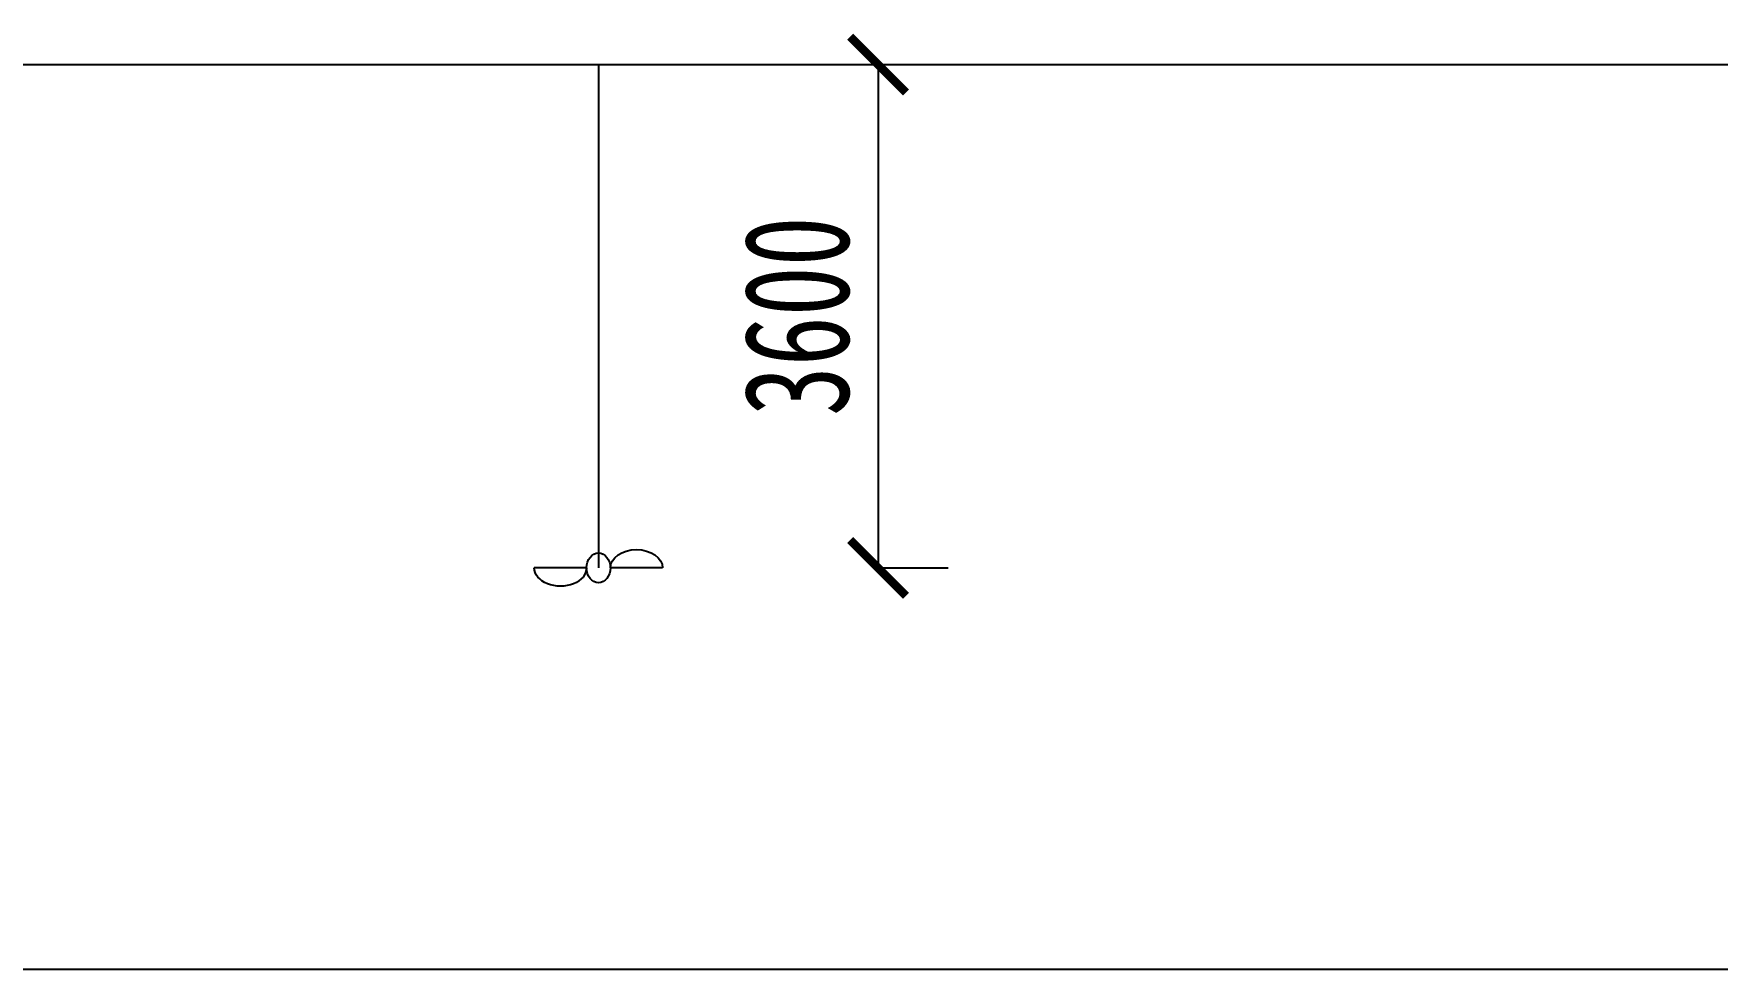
# Model space of a CAD drawing. Header units: millimetres. Extents: x 738100 to 1284508, y 138373 to 260796.
# Drawn here: x 799862 to 811900, y 230789 to 237482 of the extents above; entities that cross this region are included whole.
import ezdxf

# ---------------------------------------------------------------- set-up
doc = ezdxf.new("R2010")
doc.units = ezdxf.units.MM
doc.styles.add('长仿宋', font='simfang.ttf', dxfattribs={"width": 0.7})
doc.dimstyles.new('副本ISO-25', dxfattribs={"dimtxt": 750, "dimasz": 400, "dimexe": 500, "dimexo": 200, "dimgap": 200, "dimtad": 1, "dimdec": 1, "dimdsep": 46, "dimtxsty": '长仿宋', "dimblk": 'ARCHTICK', "dimcen": 200, "dimadec": 0, "dimazin": 0, "dimtfac": 1, "dimtdec": 1, "dimtmove": 0, "dimatfit": 3, "dimldrblk": 'ARCHTICK', "dimfxl": 0.5, "dimfxlon": 1, "dimarcsym": 0})

# ---------------------------------------------------------------- blocks, each defined once
blk = doc.blocks.new('_ArchTick')
at = {"color": 0, "linetype": 'ByBlock', "lineweight": 25, "const_width": 0.15}
blk.add_lwpolyline([(-0.5, -0.5), (0.5, 0.5)], dxfattribs=at)
blk = doc.blocks.new('*D191')
at = {"color": 0, "lineweight": -2, "ltscale": 10, "transparency": 16777216}
for p, q in [((805900, 237261), (806400, 237261)), ((805900, 237261), (805900, 233661)), ((805900, 233661), (806400, 233661))]:
    blk.add_line(p, q, dxfattribs=at)
at = {"layer": 'Defpoints', "color": 0, "ltscale": 10, "transparency": 16777216}
for p in [(803900, 237261), (803900, 233661), (805900, 233661)]:
    blk.add_point(p, dxfattribs=at)
at = {"color": 0, "lineweight": -2, "ltscale": 10, "transparency": 16777216, "xscale": 400, "yscale": 400, "zscale": 400}
for p, rotation in [((805900, 237261), 90), ((805900, 233661), 270)]:
    blk.add_blockref('_ArchTick', p, dxfattribs=dict(at, rotation=rotation))
at = {"color": 0, "ltscale": 10, "transparency": 16777216, "insert": (805321, 235461), "char_height": 750, "attachment_point": 5, "rotation": 90, "style": '长仿宋'}
blk.add_mtext('3600', dxfattribs=at)

msp = doc.modelspace()

# ---------------------------------------------------------------- linework, layer by layer
at = {"lineweight": -3, "ltscale": 100}
for p, q in [((779900.494, 237260.765), (843900.494, 237260.765)), ((803900.494, 237260.765), (803900.494, 233660.765))]:
    msp.add_line(p, q, dxfattribs=at)
at = {"ltscale": 10}
msp.add_line((803900.494, 237260.765), (803900.494, 233660.765), dxfattribs=at)
at = {"color": 7, "linetype": 'Continuous', "lineweight": -3}
for p, q in [((803815.241, 233660.765), (803441.995, 233660.765)), ((803815.241, 233660.765), (803441.995, 233660.765)), ((804358.993, 233660.765), (803985.748, 233660.765)), ((804358.993, 233660.765), (803985.748, 233660.765))]:
    msp.add_line(p, q, dxfattribs=at)
at = {"lineweight": -3}
msp.add_line((842940.494, 230789.288), (779900.494, 230789.288), dxfattribs=at)
at = {"color": 7, "linetype": 'Continuous', "lineweight": -3, "extrusion": (0, 0, -1)}
for centre, start_param, end_param in [((804172.37, 233660.765), 3.141592654, 6.283185307), ((804172.37, 233660.765), 3.141592654, 6.283185307), ((803628.618, 233660.765), 0, 3.141592654), ((803628.618, 233660.765), 0, 3.141592654)]:
    msp.add_ellipse(centre, major_axis=(186.623, 0), ratio=0.700430958, start_param=start_param, end_param=end_param, dxfattribs=at)
at = {"color": 7, "linetype": 'Continuous', "lineweight": -3}
msp.add_ellipse((803900.494, 233660.765), major_axis=(0, 106.567), ratio=0.8, start_param=-1.570796327, end_param=4.71238898, dxfattribs=at)
msp.add_ellipse((803900.494, 233660.765), major_axis=(0, 106.567), ratio=0.8, start_param=-1.570796327, end_param=4.71238898, dxfattribs=at)

# ---------------------------------------------------------------- dimensions: what is measured, and where the dimension line sits
at = {"ltscale": 10}
dim = msp.add_linear_dim(base=(805900.177, 233660.765), p1=(803900.494, 237260.765), p2=(803900.494, 233660.765), angle=270, dimstyle='副本ISO-25', dxfattribs=at)
dim.commit()
dim.dimension.update_dxf_attribs({"geometry": '*D191', "text_midpoint": (805320.891, 235460.765)})

doc.saveas('drawing.dxf')
